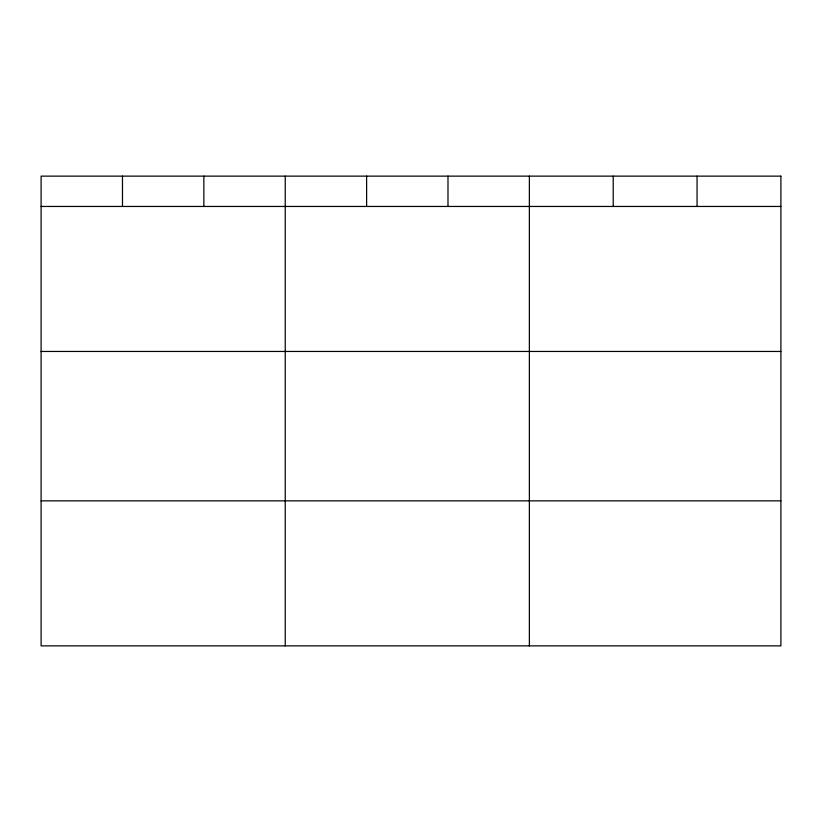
<?xml version="1.0" encoding="UTF-8"?>
<svg xmlns="http://www.w3.org/2000/svg" width="822" height="822" viewBox="0 0 822 822"><rect width="100%" height="100%" fill="white"/><g stroke="black" fill="none" stroke-linecap="round" stroke-linejoin="round"><path stroke-width="1.23" d="M41.1 206.456L780.9 206.456M41.1 351.456L780.9 351.456M41.1 500.855L780.9 500.855M697.056 176.134L697.056 206.456M613.212 176.134L613.212 206.456M529.368 176.134L529.368 645.866M447.99 176.134L447.99 206.456M366.612 176.134L366.612 206.456M285.234 176.134L285.234 645.866M203.856 176.134L203.856 206.456M122.478 176.134L122.478 206.456M780.9 176.134L41.1 176.134L41.1 645.866L780.9 645.866L780.9 176.134"/></g></svg>
